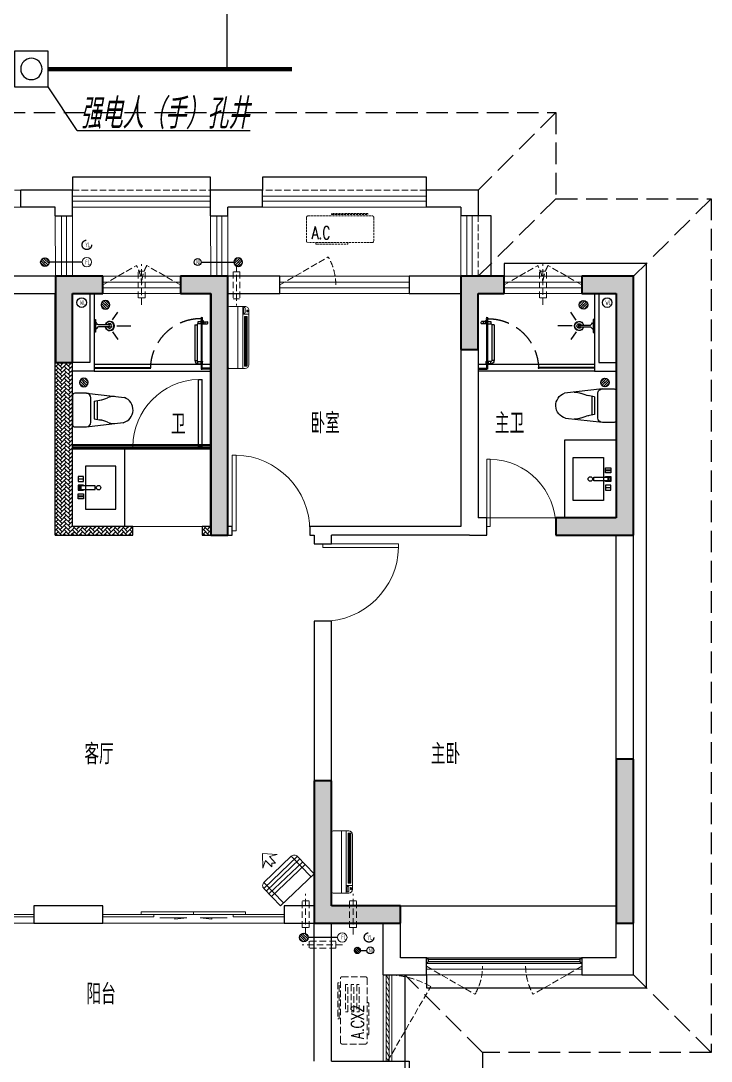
# Model space of a CAD drawing. Extents: x 3753737 to 4713801, y -857380 to 24339.
# Drawn here: x 4083913 to 4091913, y -741510 to -729448 of the extents above; entities that cross this region are included whole.
import ezdxf

# ---------------------------------------------------------------- set-up
doc = ezdxf.new("R2010")
doc.units = 0
doc.header["$LTSCALE"] = 1000
doc.header["$MEASUREMENT"] = 0
doc.linetypes.add('DASH', pattern=[0.35, 0.25, -0.1])
doc.linetypes.add('HIDDEN', pattern=[0.375, 0.25, -0.125])
doc.layers.get('0').update_dxf_attribs({"linetype": 'CONTINUOUS'})
for name, color, linetype in [('!!DIM-动力', 7, 'CONTINUOUS'), ('!!电气', 1, 'CONTINUOUS'), ('3-栏杆1', 252, 'CONTINUOUS'), ('3.5方案汇报，与郭总、侯月琴确定户型_t8$0$2020.03.04 -1安徽标准化洋房户型(UA）_t8_t8$0$看线', 154, 'CONTINUOUS'), ('CURTWALL', 4, 'CONTINUOUS'), ('DIM-照明', 7, 'CONTINUOUS'), ('IP-bath&kitchen-JOHNSON', 4, 'CONTINUOUS'), ('LVTRY', 252, 'CONTINUOUS'), ('P-bath&kitchen-JOHNSON', 4, 'CONTINUOUS'), ('VPIPE-中水', 122, 'CONTINUOUS'), ('VPIPE-凝结', 150, 'CONTINUOUS'), ('VPIPE-雨水', 4, 'DASH'), ('WALL', 252, 'CONTINUOUS'), ('WIRE-综合布线', 5, 'DASH'), ('保温', 6, 'CONTINUOUS'), ('卫生间', 6, 'CONTINUOUS'), ('看线', 185, 'CONTINUOUS')]:
    doc.layers.add(name, color=color, linetype=linetype)
for name, color, linetype, lineweight in [('COLUMN', 252, 'CONTINUOUS', 40), ('EQUIP_地漏', 7, 'CONTINUOUS', 18), ('PUB_HATCH', 8, 'CONTINUOUS', 9), ('PUB_TEXT', 7, 'CONTINUOUS', 20), ('VPIPE-废水', 31, 'TG_F', 18), ('WINDOW', 146, 'CONTINUOUS', 20), ('平面-栏杆', 56, 'CONTINUOUS', 15), ('平面-看线', 252, 'CONTINUOUS', 15), ('平面-空调室内机', 176, 'CONTINUOUS', 9), ('平面-空调预留孔', 252, 'CONTINUOUS', 15)]:
    doc.layers.add(name, color=color, linetype=linetype, lineweight=lineweight)
doc.styles.add('_TCH_DIM', font='SIMPLEX', dxfattribs={"bigfont": 'GBCBIG'})
doc.styles.add('HZTXT', font='gbeitc.shx', dxfattribs={"width": 0.8, "height": 400, "bigfont": 'hztxt.shx'})
doc.styles.get("Standard").update_dxf_attribs({"font": 'gbenor.shx', "bigfont": 'gbcbig.shx'})
doc.styles.add('TG_LINETYPE', font='SIMPLEX', dxfattribs={"width": 0.8, "height": 3, "bigfont": 'HZTXT'})
doc.linetypes.add('TG_F', pattern='A,2,-0.3,["F",TG_LINETYPE,S=0.1,R=0,X=-0.23,Y=-0.15],0', length=2.3)
pattern_1 = [(45, (0, 0), (0, 47.4157523), [100.584, -33.528]), (135, (23.708, 23.708), (3e-15, 47.4157523), [100.584, -33.528])]

# ---------------------------------------------------------------- blocks, each defined once
blk = doc.blocks.new('A$C148B7D8E')
at = {"layer": '卫生间', "color": 252, "linetype": 'DASH'}
for p, q in [((900, 10000), (1800, 9100)), ((-900, 9000), (0, 8100)), ((900, 9000), (1800, 8100)), ((-900, -900), (0, 0)), ((1750, -900), (2650, 0))]:
    blk.add_line(p, q, dxfattribs=at)
blk.add_lwpolyline([(16100, 14000), (16100, 15400), (7700, 15400), (7700, 10800), (7300, 10800), (7300, 10000), (900, 10000), (900, 9000), (-900, 9000), (-900, -900), (1750, -900), (1750, -2100), (23450, -2100), (23450, -900), (25100, -900)], dxfattribs=at)
blk = doc.blocks.new('rrrrrrrrrrrra')
at = {"color": 8}
for p, q in [((253, 484), (-87, 484)), ((-112, 459), (-112, 324)), ((278, 324), (278, 459)), ((-112, 324), (-64, -103)), ((-59, 271), (224, 271)), ((278, 324), (228, -116)), ((-21, 232), (-34, 154)), ((191, 200), (-26, 200)), ((186, 232), (-21, 232)), ((186, 232), (199, 154))]:
    blk.add_line(p, q, dxfattribs=at)
for centre, radius, start, end in [((-87, 459), 25, 90, 180), ((253, 459), 25, 0, 90), ((-59, 324), 53.3, 180, 270), ((224, 324), 53.3, 270, 0), ((-323, 210), 294, 333.5369, 351.4828), ((488, 210), 294, 188.5172, 206.4631), ((149, -3), 224, 158.5202, 180), ((16, -3), 224, 0, 21.4798), ((84, -64), 153, 195.0773, 340.1181)]:
    blk.add_arc(centre, radius, start, end, dxfattribs=at)
blk = doc.blocks.new('A$C1E0F638F')
for points in [[(500, 435), (500, 85), (0, 85), (0, 435)], [(270, 30), (230, 30), (230, 195), (270, 195)], [(120, 0), (180, 0), (180, 60), (120, 60)], [(147, 55), (153, 55), (153, 5), (147, 5)], [(230, 30), (270, 30), (270, 10), (230, 10)], [(380, 0), (320, 0), (320, 60), (380, 60)], [(353, 55), (347, 55), (347, 5), (353, 5)]]:
    blk.add_lwpolyline(points, close=True)
blk.add_lwpolyline([(270, 60), (280, 60), (280, 0), (220, 0), (220, 60), (230, 60)])
blk.add_circle((250, 236), 26)
blk = doc.blocks.new('$lvtry$00000171')
for p, q in [((-74, 11), (-11, 74)), ((-70, -27), (27, 70)), ((-53, -53), (53, 53)), ((-27, -70), (70, 27)), ((11, -74), (74, -11))]:
    blk.add_line(p, q)
blk.add_circle((0, 0), 75)
blk.add_point((0, 0))
blk = doc.blocks.new('A$C5DCB2F21')
at = {"layer": 'IP-bath&kitchen-JOHNSON', "color": 8}
for p, q in [((74, 0), (-74, 0)), ((-10, -174), (-10, -49)), ((11, -174), (11, -49)), ((-68, -213), (-158, -275)), ((68, -213), (158, -275)), ((0, -261), (0, -425))]:
    blk.add_line(p, q, dxfattribs=at)
blk.add_lwpolyline([(74, 0), (74, -16), (-74, -16), (-74, 0)], dxfattribs=at)
for points in [[(-26, -31, -0.364142), (-38, -16, -0.020495)], [(-10, -49, 0.214893), (-26, -31, 7.649644)], [(11, -49, -0.21439), (26, -31, -7.649644)], [(26, -31, 0.364142), (38, -16, 0.020495)]]:
    blk.add_lwpolyline(points, format="xyb", dxfattribs=at)
blk.add_arc((0, -174), 10.5, 180, 0, dxfattribs=at)
for centre, major_axis, ratio, start_param, end_param in [((0, -181), (53.6, 0), 0.987577, 1.76809, 7.656688), ((0, -179), (-51, 0), 0.990052, -1.36297, 4.504563), ((0, -178), (-26.8, 0), 0.994812, -1.167677, 4.309269), ((-12, -165), (0, 1.43), 0.85, -1.570796, 4.712389), ((-12, -189), (0, 1.43), 0.85, 4.712389, 10.995574), ((12, -165), (0, 1.43), 0.85, 4.712389, 10.995574), ((12, -189), (0, 1.43), 0.85, 4.712389, 10.995574)]:
    blk.add_ellipse(centre, major_axis=major_axis, ratio=ratio, start_param=start_param, end_param=end_param, dxfattribs=at)
blk = doc.blocks.new('GDGDRGDGRD')
blk.add_hatch(color=252).paths.add_polyline_path([(491782, 524769), (491781, 524772), (491773, 524768), (491774, 524766)])
at = {"color": 252}
for p, q in [((491771, 524768), (491783, 524773)), ((491772, 524768), (491772, 524768)), ((491772, 524768), (491774, 524765)), ((491783, 524761), (491772, 524761)), ((491783, 524760), (491772, 524760)), ((491772, 524752), (491774, 524751)), ((491774, 524751), (491772, 524751)), ((491773, 524760), (491773, 524740)), ((491774, 524765), (491783, 524769)), ((491778, 524771), (491778, 524732)), ((491783, 524752), (491781, 524752)), ((491781, 524752), (491783, 524752)), ((491782, 524772), (491783, 524773)), ((491782, 524772), (491783, 524769)), ((491783, 524760), (491783, 524739))]:
    blk.add_line(p, q, dxfattribs=at)
for centre, radius, start, end in [((491784, 524755), 13.5, 155.1524, 208.9779), ((491772, 524767), 1, 111.5266, 175.7652), ((491791, 524767), 20.5, 177.9915, 196.9003), ((491772, 524767), 0.5, 112.733, 178.0542), ((491791, 524767), 19.5, 177.4658, 196.2484), ((491786, 524755), 14.6, 161.8973, 193.7147), ((491781, 524753), 9.42, 188.0154, 204.2283), ((491772, 524749), 0.5, 208.9779, 24.2283), ((491772, 524754), 11.7, 335.4186, 349.5177), ((491783, 524749), 0.5, 155.4186, 330.1502), ((491783, 524772), 0.5, 340.7609, 112.533), ((491783, 524772), 1.17, 340.0401, 112.533), ((491804, 524765), 20.6, 160.0401, 190.8473), ((491807, 524764), 24, 160.7609, 187.0487), ((491772, 524755), 13.4, 330.1502, 25.0815), ((491771, 524755), 12.4, 343.9451, 21.3478)]:
    blk.add_arc(centre, radius, start, end, dxfattribs=at)
blk.add_open_spline([(491773, 524740), (491773, 524740), (491775, 524738), (491778, 524742), (491781, 524740), (491783, 524739)], degree=3, knots=[0, 0, 0, 0, 3.066329, 6.218313, 11.124135, 11.124135, 11.124135, 11.124135])
at = {"layer": 'IP-bath&kitchen-JOHNSON', "color": 252}
for p, q in [((490533, 524228), (491883, 524228)), ((490533, 524193), (491183, 524193)), ((490533, 524183), (491183, 524183)), ((490533, 524148), (491883, 524148)), ((491183, 524183), (491183, 524193)), ((491883, 524183), (491783, 524183)), ((491783, 524173), (491783, 524183)), ((491883, 524173), (491783, 524173))]:
    blk.add_line(p, q, dxfattribs=at)
for points in [[(490533, 525048), (490533, 524148), (490283, 524148)], [(490483, 525048), (490483, 524248), (490283, 524248)]]:
    blk.add_lwpolyline(points, dxfattribs=at)
at = {"layer": 'LVTRY', "color": 252}
blk.add_lwpolyline([(490883, 522448), (490283, 522448), (490283, 523348), (490883, 523348)], close=True, dxfattribs=at)
at = {"layer": 'P-bath&kitchen-JOHNSON', "color": 252}
for p, q in [((491735, 524723), (491735, 524697)), ((491767, 524723), (491735, 524723)), ((491772, 524735), (491779, 524735)), ((491772, 524706), (491772, 524735)), ((491775, 524735), (491778, 524733)), ((491775, 524716), (491775, 524735)), ((491775, 524725), (491775, 524706)), ((491778, 524718), (491778, 524733)), ((491779, 524735), (491781, 524734)), ((491779, 524733), (491779, 524735)), ((491781, 524733), (491781, 524734)), ((491789, 524723), (491843, 524723)), ((491794, 524735), (491797, 524735)), ((491794, 524735), (491794, 524706)), ((491797, 524735), (491799, 524733)), ((491797, 524735), (491797, 524718)), ((491797, 524706), (491797, 524723)), ((491799, 524708), (491799, 524733)), ((491820, 524697), (491820, 524723)), ((491699, 524687), (491699, 524271)), ((491699, 524687), (491725, 524687)), ((491725, 524687), (491725, 524271)), ((491767, 524697), (491735, 524697)), ((491772, 524706), (491779, 524706)), ((491775, 524706), (491778, 524708)), ((491778, 524718), (491778, 524708)), ((491779, 524708), (491779, 524706)), ((491779, 524706), (491781, 524707)), ((491781, 524708), (491781, 524707)), ((491789, 524697), (491843, 524697)), ((491794, 524706), (491797, 524706)), ((491797, 524706), (491799, 524708)), ((491699, 524271), (491725, 524271)), ((491735, 524235), (491735, 524261)), ((491735, 524261), (491767, 524261)), ((491769, 524263), (491767, 524261)), ((491767, 524261), (491767, 524235)), ((491769, 524263), (491769, 524233)), ((491772, 524263), (491769, 524263)), ((491772, 524263), (491772, 524233)), ((491784, 524263), (491786, 524263)), ((491784, 524233), (491784, 524263)), ((491786, 524233), (491786, 524263)), ((491786, 524263), (491788, 524261)), ((491788, 524235), (491788, 524261)), ((491735, 524235), (491767, 524235)), ((491769, 524233), (491767, 524235)), ((491772, 524233), (491769, 524233)), ((491784, 524233), (491786, 524233))]:
    blk.add_line(p, q, dxfattribs=at)
blk.add_lwpolyline([(491783, 524173), (491783, 524760), (491773, 524760), (491773, 524173)], close=True, dxfattribs=at)
at = {"layer": 'P-bath&kitchen-JOHNSON', "color": 252, "linetype": 'DASH'}
blk.add_arc((491769, 524171), 586, 89.7967, 179.3922, dxfattribs=at)
at = {"layer": 'P-bath&kitchen-JOHNSON', "color": 252}
blk.add_arc((491835, 524710), 15.3, 304.053, 55.9616, dxfattribs=at)
for centre, major_axis, start_param, end_param in [((491735, 524687), (0, 10.4), 0, 1.570796), ((491735, 524271), (0, 35.7), 1.570796, 3.141593), ((491735, 524271), (0, 10.4), 1.570796, 3.141593)]:
    blk.add_ellipse(centre, major_axis=major_axis, ratio=1, start_param=start_param, end_param=end_param, dxfattribs=at)
at = {"layer": 'IP-bath&kitchen-JOHNSON', "color": 252, "rotation": 90.008488524447}
blk.add_blockref('A$C5DCB2F21', (490533, 524673), dxfattribs=at)
at = {"layer": 'LVTRY', "color": 252, "xscale": -0.6666666667107826, "yscale": 0.6666666667107826}
for p in [(490663, 524918), (490413, 524018)]:
    blk.add_blockref('$lvtry$00000171', p, dxfattribs=at)
at = {"layer": 'LVTRY', "color": 252, "extrusion": (0, 0, -1), "xscale": -1, "zscale": -1, "rotation": 270}
blk.add_blockref('rrrrrrrrrrrra', (-490766, 523666), dxfattribs=at)
at = {"layer": 'LVTRY', "color": 252, "xscale": -1, "rotation": 270}
blk.add_blockref('A$C1E0F638F', (490347, 522649), dxfattribs=at)
blk = doc.blocks.new('GFDGFSDFGD')
at = {"layer": 'PUB_HATCH'}
for points in [[(464567, 373024), (464017, 373024), (464017, 372024), (464217, 372024), (464217, 372824), (464567, 372824)], [(465467, 373024), (465467, 372824), (465817, 372824), (465817, 370024), (466017, 370024), (466017, 373024)], [(469217, 373024), (468717, 373024), (468717, 372174), (468917, 372174), (468917, 372824), (469217, 372824)], [(470117, 373024), (470117, 372824), (470517, 372824), (470517, 370224), (469817, 370224), (469817, 370024), (470717, 370024), (470717, 373024)], [(470717, 367424), (470517, 367424), (470517, 365524), (470717, 365524)], [(468017, 365524), (468017, 365724), (467217, 365724), (467217, 367174), (467017, 367174), (467017, 365524)]]:
    blk.add_hatch(color=256, dxfattribs=at).paths.add_polyline_path(points)
at = {"layer": 'COLUMN', "color": 252}
for p, q in [((464567, 373024), (464017, 373024)), ((464017, 373024), (464017, 372024)), ((464567, 372824), (464567, 373024)), ((465467, 373024), (465467, 372824)), ((466017, 373024), (465467, 373024)), ((466017, 370024), (466017, 373024)), ((469217, 373024), (468717, 373024)), ((468717, 373024), (468717, 372174)), ((469217, 372824), (469217, 373024)), ((470117, 373024), (470117, 372824)), ((470717, 373024), (470117, 373024)), ((470717, 370024), (470717, 373024)), ((464217, 372024), (464217, 372824)), ((464217, 372824), (464567, 372824)), ((465467, 372824), (465817, 372824)), ((465817, 372824), (465817, 370024)), ((468917, 372174), (468917, 372824)), ((468917, 372824), (469217, 372824)), ((470117, 372824), (470517, 372824)), ((470517, 372824), (470517, 370224)), ((468717, 372174), (468917, 372174)), ((464017, 372024), (464217, 372024)), ((470517, 370224), (469817, 370224)), ((469817, 370224), (469817, 370024)), ((465817, 370024), (466017, 370024)), ((469817, 370024), (470717, 370024)), ((470717, 367424), (470517, 367424)), ((470517, 367424), (470517, 365524)), ((470717, 365524), (470717, 367424)), ((467217, 367174), (467017, 367174)), ((467017, 367174), (467017, 365524)), ((467217, 365724), (467217, 367174)), ((468017, 365724), (467217, 365724)), ((468017, 365524), (468017, 365724)), ((467017, 365524), (468017, 365524)), ((470517, 365524), (470717, 365524))]:
    blk.add_line(p, q, dxfattribs=at)
blk = doc.blocks.new('GDFGDGRD')
at = {"layer": '保温', "linetype": 'ByBlock', "ltscale": 10}
h = blk.add_hatch(dxfattribs=at)
h.set_pattern_fill('AR-HBONE', color=251, scale=55)
h.set_pattern_definition(pattern_1)
h.paths.add_polyline_path([(427217, 370024), (427217, 372024), (427017, 372024), (427017, 370024)])
h = blk.add_hatch(dxfattribs=at)
h.set_pattern_fill('AR-HBONE', color=251, scale=55)
h.set_pattern_definition(pattern_1)
h.paths.add_polyline_path([(425517, 370024), (425517, 370124), (425417, 370124), (425417, 370024)])
h = blk.add_hatch(dxfattribs=at)
h.set_pattern_fill('AR-HBONE', color=251, scale=55)
h.set_pattern_definition(pattern_1)
h.paths.add_polyline_path([(427017, 370024), (427017, 370124), (426317, 370124), (426317, 370024)])
blk = doc.blocks.new('A$C001338C2')
at = {"color": 8}
for p, q in [((845, 304), (55, 304)), ((109, 215), (109, 304)), ((0, 249), (0, 22)), ((900, 22), (900, 249)), ((22, 0), (878, 0))]:
    blk.add_line(p, q, dxfattribs=at)
at = {"color": 8, "lineweight": 5}
for p, q in [((900, 215), (0, 215)), ((865, 279), (144, 279)), ((144, 279), (144, 266)), ((387, 279), (144, 279)), ((144, 279), (144, 253)), ((144, 266), (865, 266)), ((144, 240), (144, 253)), ((144, 253), (865, 253)), ((865, 240), (144, 240)), ((387, 240), (387, 279)), ((622, 240), (387, 240)), ((865, 279), (622, 279)), ((622, 279), (622, 240)), ((865, 253), (865, 279)), ((865, 266), (865, 240)), ((900, 143), (0, 143))]:
    blk.add_line(p, q, dxfattribs=at)
at = {"color": 8}
for points in [[(89, 226), (22, 226, -0.414214), (17, 232), (17, 243, -0.414214), (22, 249), (89, 249, -0.414214), (95, 243), (95, 232, -0.414214)], [(73, 275), (57, 275, -0.414214), (51, 281), (51, 283, -0.414214), (57, 289), (73, 289, -0.414214), (79, 283), (79, 281, -0.414214)]]:
    blk.add_lwpolyline(points, format="xyb", close=True, dxfattribs=at)
for centre, radius, start, end in [((55, 249), 55, 90, 180), ((845, 249), 55, 360, 90), ((22, 22), 22, 180, 270), ((878, 22), 22, 270, 360)]:
    blk.add_arc(centre, radius, start, end, dxfattribs=at)
blk = doc.blocks.new('dongkong')
at = {"layer": '平面-空调预留孔', "color": 8, "linetype": 'HIDDEN', "ltscale": 0.3}
for p, q in [((-603796, 210900), (-603796, 210431)), ((-603836, 210821), (-603836, 210511)), ((-603836, 210821), (-603756, 210821)), ((-603756, 210821), (-603756, 210511))]:
    blk.add_line(p, q, dxfattribs=at)
blk.add_lwpolyline([(-603756, 210511), (-603836, 210511)], dxfattribs=at)
blk = doc.blocks.new('$TwtSys$00000141')
at = {"color": 252}
for p, q in [((-47, 4), (-5, 46)), ((-47, 4), (-5, 46)), ((-44, -18), (18, 44)), ((-44, -18), (18, 44)), ((-33, -33), (33, 33)), ((-33, -33), (33, 33)), ((-16, -44), (44, 16)), ((-16, -44), (44, 16)), ((6, -46), (46, -6)), ((6, -46), (46, -6))]:
    blk.add_line(p, q, dxfattribs=at)
blk.add_circle((0, 0), 47, dxfattribs=at)
blk.add_circle((0, 0), 47, dxfattribs=at)
blk = doc.blocks.new('DSGDFGF')
blk.add_hatch(color=252).paths.add_polyline_path([(677792, 343576), (677791, 343579), (677783, 343575), (677784, 343572)])
at = {"color": 252}
for p, q in [((677781, 343575), (677793, 343580)), ((677782, 343575), (677782, 343575)), ((677782, 343575), (677784, 343572)), ((677793, 343568), (677782, 343568)), ((677793, 343567), (677782, 343567)), ((677782, 343567), (677782, 343547)), ((677782, 343559), (677784, 343558)), ((677784, 343558), (677782, 343558)), ((677784, 343572), (677793, 343576)), ((677787, 343578), (677787, 343539)), ((677791, 343579), (677793, 343580)), ((677791, 343579), (677793, 343576)), ((677793, 343559), (677791, 343558)), ((677791, 343558), (677793, 343558)), ((677792, 343567), (677792, 343545)), ((676415, 342776), (676373, 342818)), ((676441, 342779), (676376, 342844)), ((676458, 342790), (676387, 342861)), ((676469, 342807), (676404, 342872)), ((676472, 342832), (676429, 342875)), ((677752, 342860), (677792, 342860)), ((677752, 342080), (677752, 342860)), ((677792, 342080), (677792, 342860)), ((676452, 342700), (676317, 342700)), ((676452, 342700), (676892, 342650)), ((676292, 342675), (676292, 342335)), ((676505, 342363), (676505, 342647)), ((676544, 342608), (676622, 342622)), ((676544, 342608), (676544, 342402)), ((676576, 342614), (676576, 342396)), ((676452, 342310), (676879, 342359)), ((676544, 342402), (676622, 342388)), ((676317, 342310), (676452, 342310)), ((677792, 342080), (677752, 342080))]:
    blk.add_line(p, q, dxfattribs=at)
for points in [[(676792, 341855), (676442, 341855), (676442, 341356), (676792, 341356)], [(676357, 341735), (676357, 341675), (676417, 341675), (676417, 341735)], [(676412, 341708), (676412, 341702), (676362, 341702), (676362, 341708)], [(676387, 341585), (676387, 341625), (676367, 341625), (676367, 341585)], [(676387, 341625), (676387, 341585), (676552, 341585), (676552, 341625)], [(676357, 341475), (676357, 341535), (676417, 341535), (676417, 341475)], [(676412, 341502), (676412, 341508), (676362, 341508), (676362, 341502)]]:
    blk.add_lwpolyline(points, close=True, dxfattribs=at)
blk.add_lwpolyline([(676417, 341625), (676417, 341635), (676357, 341635), (676357, 341575), (676417, 341575), (676417, 341585)], dxfattribs=at)
blk.add_circle((676593, 341605), 26, dxfattribs=at)
for centre, radius, start, end in [((677781, 343574), 1, 111.5266, 175.7652), ((677801, 343574), 20.5, 177.9915, 196.9003), ((677793, 343562), 13.5, 155.1524, 208.9779), ((677782, 343574), 0.5, 112.733, 178.0542), ((677801, 343574), 19.5, 177.4658, 196.2484), ((677796, 343562), 14.6, 161.8973, 193.7147), ((677791, 343560), 9.42, 188.0154, 204.2283), ((677782, 343556), 0.5, 208.9779, 24.2283), ((677816, 343571), 24, 160.7609, 187.0487), ((677781, 343561), 11.7, 335.4186, 349.5177), ((677792, 343555), 0.5, 155.4186, 330.1502), ((677793, 343579), 0.5, 340.7609, 112.533), ((677793, 343579), 1.17, 340.0401, 112.533), ((677814, 343571), 20.6, 160.0401, 190.8473), ((677781, 343562), 13.4, 330.1502, 25.0815), ((677781, 343562), 12.4, 343.9451, 21.3478), ((676317, 342675), 25, 90, 180), ((676452, 342647), 53.3, 0, 90), ((676566, 342910), 294, 278.5172, 296.4631), ((676779, 342439), 224, 90, 111.4798), ((676840, 342506), 153, 285.0773, 70.1181), ((676317, 342335), 25, 180, 270), ((676452, 342363), 53.3, 270, 0), ((676566, 342100), 294, 63.5369, 81.4828), ((676779, 342572), 224, 248.5202, 270)]:
    blk.add_arc(centre, radius, start, end, dxfattribs=at)
at = {"color": 252, "lineweight": 13}
blk.add_arc((677772, 342080), 780, 91.4693, 180, dxfattribs=at)
at = {"color": 252, "extrusion": (0, 0, -1)}
blk.add_ellipse((676422, 342825), major_axis=(-35.4, 35.4), ratio=1, start_param=5.497787, end_param=11.780972, dxfattribs=at)
at = {"color": 252}
blk.add_open_spline([(677782, 343547), (677783, 343546), (677785, 343545), (677788, 343549), (677791, 343547), (677792, 343545)], degree=3, knots=[0, 0, 0, 0, 3.066329, 6.218313, 11.124135, 11.124135, 11.124135, 11.124135], dxfattribs=at)
blk.add_point((676422, 342825), dxfattribs=at)
at = {"layer": 'CURTWALL', "color": 252}
for p, q in [((676292, 342105), (677892, 342105)), ((676292, 342105), (676292, 342055)), ((677892, 342105), (677892, 342055)), ((676292, 342089), (677892, 342089)), ((676292, 342072), (677892, 342072)), ((676292, 342055), (677892, 342055))]:
    blk.add_line(p, q, dxfattribs=at)
at = {"layer": 'IP-bath&kitchen-JOHNSON', "color": 252}
for p, q in [((676492, 343855), (676492, 343055)), ((676542, 343855), (676542, 342955)), ((676542, 343554), (676542, 343407)), ((676755, 343549), (676817, 343638)), ((676716, 343491), (676592, 343491)), ((676716, 343470), (676592, 343470)), ((676804, 343480), (676967, 343480)), ((676756, 343412), (676817, 343323)), ((676492, 343055), (676292, 343055)), ((676542, 342955), (676292, 342955)), ((676542, 343035), (677892, 343035)), ((676542, 343000), (677192, 343000)), ((676542, 342990), (677192, 342990)), ((676542, 342955), (677892, 342955)), ((677192, 342990), (677192, 343000)), ((677892, 342990), (677792, 342990)), ((677792, 342980), (677792, 342990)), ((677892, 342980), (677792, 342980))]:
    blk.add_line(p, q, dxfattribs=at)
blk.add_lwpolyline([(676542, 343554), (676558, 343554), (676558, 343407), (676542, 343407)], dxfattribs=at)
for points in [[(676573, 343507, 0.364142), (676558, 343518, 0.020495)], [(676573, 343454, -0.364142), (676558, 343443, -0.020495)], [(676592, 343491, -0.21439), (676573, 343507, -7.649644)], [(676592, 343470, 0.214893), (676573, 343454, 7.649644)]]:
    blk.add_lwpolyline(points, format="xyb", dxfattribs=at)
blk.add_arc((676716, 343480), 10.5, 270.0085, 90.0085, dxfattribs=at)
for centre, major_axis, ratio, start_param, end_param in [((676724, 343480), (0, 53.6), 0.987577, 1.76809, 7.656688), ((676721, 343480), (0, -51), 0.990052, -1.36297, 4.504563), ((676720, 343480), (0, -26.8), 0.994812, -1.167677, 4.309269), ((676707, 343493), (-1.43, 0), 0.85, 4.712389, 10.995574), ((676707, 343468), (-1.43, 0), 0.85, -1.570796, 4.712389), ((676732, 343493), (-1.43, 0), 0.85, 4.712389, 10.995574), ((676732, 343468), (-1.43, 0), 0.85, 4.712389, 10.995574)]:
    blk.add_ellipse(centre, major_axis=major_axis, ratio=ratio, start_param=start_param, end_param=end_param, dxfattribs=at)
at = {"layer": 'LVTRY', "color": 252}
for p, q in [((676292, 341155), (676292, 342055)), ((676292, 342055), (676892, 342055)), ((676892, 342055), (676892, 341155)), ((676892, 341155), (676292, 341155))]:
    blk.add_line(p, q, dxfattribs=at)
at = {"layer": 'P-bath&kitchen-JOHNSON', "color": 252}
for p, q in [((677792, 343567), (677782, 343567)), ((677782, 343567), (677782, 342980)), ((677782, 343542), (677789, 343542)), ((677782, 343512), (677782, 343542)), ((677785, 343542), (677787, 343540)), ((677785, 343523), (677785, 343542)), ((677787, 343525), (677787, 343540)), ((677789, 343542), (677790, 343541)), ((677789, 343540), (677789, 343542)), ((677790, 343540), (677790, 343541)), ((677792, 342980), (677792, 343567)), ((677804, 343542), (677807, 343542)), ((677804, 343542), (677804, 343512)), ((677807, 343542), (677809, 343540)), ((677807, 343542), (677807, 343525)), ((677809, 343515), (677809, 343540)), ((677709, 343494), (677709, 343078)), ((677709, 343494), (677735, 343494)), ((677735, 343494), (677735, 343078)), ((677745, 343529), (677745, 343504)), ((677777, 343529), (677745, 343529)), ((677777, 343504), (677745, 343504)), ((677782, 343512), (677789, 343512)), ((677785, 343531), (677785, 343512)), ((677785, 343512), (677787, 343515)), ((677787, 343525), (677787, 343515)), ((677789, 343515), (677789, 343512)), ((677789, 343512), (677790, 343514)), ((677790, 343515), (677790, 343514)), ((677799, 343529), (677853, 343529)), ((677799, 343504), (677853, 343504)), ((677804, 343512), (677807, 343512)), ((677807, 343512), (677807, 343530)), ((677807, 343512), (677809, 343515)), ((677830, 343504), (677830, 343529)), ((677709, 343078), (677735, 343078)), ((677745, 343042), (677745, 343068)), ((677745, 343068), (677777, 343068)), ((677779, 343070), (677777, 343068)), ((677777, 343068), (677777, 343042)), ((677779, 343070), (677779, 343040)), ((677782, 343070), (677779, 343070)), ((677782, 343070), (677782, 343040)), ((677793, 343070), (677796, 343070)), ((677793, 343040), (677793, 343070)), ((677796, 343040), (677796, 343070)), ((677796, 343070), (677798, 343068)), ((677798, 343042), (677798, 343068)), ((677745, 343042), (677777, 343042)), ((677779, 343040), (677777, 343042)), ((677782, 343040), (677779, 343040)), ((677782, 342980), (677792, 342980)), ((677793, 343040), (677796, 343040))]:
    blk.add_line(p, q, dxfattribs=at)
at = {"layer": 'P-bath&kitchen-JOHNSON', "color": 252, "linetype": 'DASH'}
blk.add_arc((677779, 342978), 586, 89.7967, 179.3922, dxfattribs=at)
at = {"layer": 'P-bath&kitchen-JOHNSON', "color": 252}
blk.add_arc((677845, 343517), 15.3, 304.053, 55.9616, dxfattribs=at)
for centre, major_axis, start_param, end_param in [((677745, 343494), (0, 10.4), 0, 1.570796), ((677745, 343078), (0, 35.7), 1.570796, 3.141593), ((677745, 343078), (0, 10.4), 1.570796, 3.141593)]:
    blk.add_ellipse(centre, major_axis=major_axis, ratio=1, start_param=start_param, end_param=end_param, dxfattribs=at)
at = {"layer": 'LVTRY', "color": 252, "xscale": -0.6666666667107826, "yscale": 0.6666666667107826}
blk.add_blockref('$lvtry$00000171', (676672, 343725), dxfattribs=at)
blk = doc.blocks.new('fergve')
at = {"layer": '平面-空调预留孔', "color": 8, "linetype": 'DASH', "ltscale": 0.3}
for p, q in [((119063, 54988), (119063, 54978)), ((119073, 54968), (119426, 54968)), ((119436, 54978), (119436, 54988))]:
    blk.add_line(p, q, dxfattribs=at)
blk.add_lwpolyline([(119716, 54988), (118976, 54988, -0.414214), (118956, 55008), (118956, 55278, -0.414214), (118976, 55298), (119716, 55298, -0.414214), (119736, 55278), (119736, 55008, -0.414214)], format="xyb", close=True, dxfattribs=at)
for points in [[(119667, 55327), (119247, 55327), (119247, 55312), (119667, 55312)], [(119645, 55239), (119330, 55239), (119330, 55210), (119645, 55210)], [(119645, 55173), (119330, 55173), (119330, 55144), (119645, 55144)], [(119645, 55108), (119330, 55108), (119330, 55079), (119645, 55079)]]:
    blk.add_lwpolyline(points, close=True, dxfattribs=at)
for centre, start, end in [((119073, 54978), 180, 270), ((119426, 54978), 270, 0)]:
    blk.add_arc(centre, 10, start, end, dxfattribs=at)
at = {"layer": '平面-空调预留孔', "color": 8, "linetype": 'DASH', "ltscale": 0.3, "style": '_TCH_DIM', "width": 0.705882}
blk.add_text('A.CX2', height=146.9, dxfattribs=at).set_placement((119015, 55027))
blk = doc.blocks.new('dasdasf1sa2f31as32f')
at = {"color": 8}
for p, q in [((-116, 586), (43, 640)), ((83, 477), (43, 640)), ((-473, 260), (-339, 504)), ((-270, 524), (-428, 237)), ((135, 245), (-339, 505)), ((-270, 524), (114, 314)), ((-23, 586), (-116, 586)), ((-23, 586), (-73, 493)), ((-31, 504), (-73, 493)), ((-18, 463), (-31, 504)), ((32, 555), (-18, 463)), ((83, 477), (32, 555)), ((72, 132), (-401, 392)), ((93, 169), (-381, 428)), ((115, 208), (-359, 468)), ((0, 0), (-473, 260)), ((114, 314), (-44, 26)), ((134, 244), (0, 0))]:
    blk.add_line(p, q, dxfattribs=at)
for centre, start, end in [((-294, 479), 61.2593, 151.2593), ((89, 269), 331.2593, 61.2593)]:
    blk.add_arc(centre, 51.3, start, end, dxfattribs=at)
blk = doc.blocks.new('GDGDRGDGDRGDR')
at = {"layer": '平面-空调室内机', "ltscale": 0.3, "xscale": -1}
for p, rotation in [((1070713, 653503), 180), ((256446, 1046278), 270)]:
    blk.add_blockref('dongkong', p, dxfattribs=dict(at, rotation=rotation))
at = {"layer": '平面-空调预留孔', "xscale": -1, "rotation": 15.00000000331026}
blk.add_blockref('dasdasf1sa2f31as32f', (466626, 442932), dxfattribs=at)
at = {"layer": '平面-空调预留孔', "rotation": 90}
blk.add_blockref('fergve', (522618, 322375), dxfattribs=at)
blk = doc.blocks.new('rtyryrtyeeretee')
at = {"layer": '平面-空调预留孔', "color": 252, "linetype": 'DASH', "ltscale": 0.1}
for p, q in [((669749, 343882), (669749, 343872)), ((669759, 343862), (670112, 343862)), ((670122, 343872), (670122, 343882))]:
    blk.add_line(p, q, dxfattribs=at)
blk.add_lwpolyline([(670402, 343882), (669662, 343882, -0.414214), (669642, 343902), (669642, 344172, -0.414214), (669662, 344192), (670402, 344192, -0.414214), (670422, 344172), (670422, 343902, -0.414214)], format="xyb", close=True, dxfattribs=at)
blk.add_lwpolyline([(670353, 344221), (669933, 344221), (669933, 344206), (670353, 344206)], close=True, dxfattribs=at)
for centre, start, end in [((669759, 343872), 180, 270), ((670112, 343872), 270, 0)]:
    blk.add_arc(centre, 10, start, end, dxfattribs=at)
at = {"layer": '平面-空调预留孔', "color": 252, "linetype": 'DASH', "ltscale": 0.1, "style": '_TCH_DIM', "width": 0.705882}
blk.add_text('A.C', height=146.9, dxfattribs=at).set_placement((669701, 343922))
blk = doc.blocks.new('$DorLib2D$00000001')
for p, q in [((0.45, 0.975), (0.5, 0.975)), ((0.45, 0), (0.45, 0.975)), ((0.5, 0), (0.5, 0.975)), ((0.5, 0), (0.45, 0))]:
    blk.add_line(p, q)
at = {"lineweight": 13}
blk.add_arc((0.475, 0), 0.975, 91.4693, 180, dxfattribs=at)
blk = doc.blocks.new('$WINLIB2D$00000001')
at = {"color": 0}
for points in [[(-0.5, 0.5), (-0.5, -0.5)], [(-0.5, 0.5), (0.5, 0.5)], [(0.5, -0.5), (0.5, 0.5)], [(0.5, 0.1667), (-0.5, 0.1667)], [(0.5, -0.1667), (-0.5, -0.1667)], [(-0.5, -0.5), (0.5, -0.5)]]:
    blk.add_lwpolyline(points, dxfattribs=at)
blk = doc.blocks.new('$DorLib2D$00000138')
at = {"color": 0, "linetype": 'Continuous'}
for p, q in [((-0.2875, 0), (-0.2875, 0.1538)), ((-0.2875, 0.1538), (0, 0.1538)), ((0, 0.1538), (0, 0)), ((0.2875, 0.1538), (0, 0.1538)), ((0.2875, 0), (0.2875, 0.1538)), ((-0.5, -0.1399), (-0.5, 0)), ((-0.5, 0), (-0.2188, 0)), ((0, 0), (-0.2875, 0)), ((-0.2188, 0), (-0.2188, -0.1399)), ((0, 0), (0.2875, 0)), ((0.2188, 0), (0.2188, -0.1399)), ((0.5, 0), (0.2188, 0)), ((0.5, 0), (0.5, -0.1946)), ((0.5, -0.1399), (0.5, 0)), ((-0.2188, -0.1399), (-0.5, -0.1399)), ((0.2188, -0.1399), (0.5, -0.1399)), ((-0.1857, -0.186), (-0.037, -0.186)), ((-0.037, -0.186), (-0.1019, -0.2583)), ((-0.1019, -0.2583), (-0.1019, -0.186)), ((0.1857, -0.186), (0.037, -0.186)), ((0.037, -0.186), (0.1019, -0.2583)), ((0.1019, -0.2583), (0.1019, -0.186))]:
    blk.add_line(p, q, dxfattribs=at)
blk = doc.blocks.new('$WINLIB2D$00000039')
at = {"color": 0}
for points in [[(-0.5, 0.5), (-0.5, -0.5)], [(0.5, 0.5), (-0.5, 0.5)], [(0.5, -0.5), (0.5, 0.5)], [(-0.5, 0.167), (0.5, 0.167)], [(-0.384, -0.167), (-0.448, 0.167)], [(-0.316, -0.167), (-0.38, 0.167)], [(-0.248, -0.167), (-0.312, 0.167)], [(-0.18, -0.167), (-0.244, 0.167)], [(-0.112, -0.167), (-0.176, 0.167)], [(-0.044, -0.167), (-0.108, 0.167)], [(0.024, -0.167), (-0.04, 0.167)], [(0.092, -0.167), (0.028, 0.167)], [(0.16, -0.167), (0.096, 0.167)], [(0.228, -0.167), (0.164, 0.167)], [(0.296, -0.167), (0.232, 0.167)], [(0.364, -0.167), (0.3, 0.167)], [(0.432, -0.167), (0.368, 0.167)], [(0.5, -0.167), (0.436, 0.167)], [(-0.452, -0.167), (-0.5, 0.084)], [(-0.5, -0.167), (0.5, -0.167)], [(0.5, -0.5), (-0.5, -0.5)]]:
    blk.add_lwpolyline(points, dxfattribs=at)
blk = doc.blocks.new('A$C5F341E43')
at = {"layer": '3-栏杆1', "color": 252}
for p, q in [((47720.3, 1282.2), (47700, 1300)), ((47700, 1300), (47720.3, 1282.2)), ((47720.3, 1252.9), (47700, 1233.1)), ((47700, 1233.1), (47720.3, 1252.9)), ((47720.3, 1282.1), (49479.7, 1282.2)), ((47720.3, 1282.2), (47720.3, 1252.9)), ((49479.7, 1252.9), (47720.3, 1252.9)), ((49479.7, 1282.2), (49500, 1300)), ((49500, 1300), (49479.7, 1282.2)), ((49479.7, 1282.2), (49479.7, 1252.9)), ((49500, 1233.1), (49479.7, 1252.9))]:
    blk.add_line(p, q, dxfattribs=at)
at = {"layer": '3.5方案汇报，与郭总、侯月琴确定户型_t8$0$2020.03.04 -1安徽标准化洋房户型(UA）_t8_t8$0$看线', "color": 252, "ltscale": 10}
blk.add_line((47400, 1900), (49900, 1900), dxfattribs=at)
at = {"layer": 'VPIPE-中水', "color": 252, "linetype": 'Continuous'}
for centre in [(43705.2, 8895), (49794.8, 8895)]:
    blk.add_circle(centre, 55, dxfattribs=at)
at = {"layer": 'VPIPE-凝结', "color": 252, "ltscale": 0.1}
for p, q in [((43710, 9365.5), (43330, 9365.5)), ((45090, 9365.5), (45470, 9365.5)), ((46670, 1535), (46330, 1535))]:
    blk.add_line(p, q, dxfattribs=at)
blk.add_lwpolyline([(46937.6, 1385), (47010, 1385)], dxfattribs=at)
at = {"layer": 'VPIPE-凝结', "color": 252}
for centre in [(45050, 9365.5), (47050, 1385)]:
    blk.add_circle(centre, 40, dxfattribs=at)
at = {"layer": 'VPIPE-废水', "color": 252}
for centre in [(43765, 9365), (46725, 1535)]:
    blk.add_circle(centre, 55, dxfattribs=at)
at = {"layer": 'VPIPE-雨水', "color": 252}
for centre in [(43765, 9565), (47035, 1535)]:
    blk.add_circle(centre, 55, dxfattribs=at)
at = {"layer": 'WALL', "color": 252}
for p, q in [((43600, 10200), (43000, 10200)), ((43000, 10000), (43000, 10200)), ((43600, 9900), (43600, 10200)), ((45200, 9900), (45200, 10200)), ((45800, 10200), (45200, 10200)), ((45800, 10000), (45800, 10200)), ((48300, 10200), (47700, 10200)), ((47700, 10000), (47700, 10200)), ((48300, 10200), (48300, 9900)), ((43400, 10000), (43000, 10000)), ((43400, 9900), (43400, 10000)), ((43400, 9900), (43600, 9900)), ((45200, 9900), (45400, 9900)), ((45400, 9900), (45400, 10000)), ((45800, 10000), (45400, 10000)), ((48100, 10000), (47700, 10000)), ((48100, 10000), (48100, 9900)), ((48300, 9900), (48100, 9900)), ((43500, 9200), (42900, 9200)), ((43950, 9200), (43500, 9200)), ((43950, 9000), (43950, 9200)), ((45300, 9200), (44850, 9200)), ((44850, 9200), (44850, 9000)), ((46000, 9200), (45300, 9200)), ((46000, 9000), (46000, 9200)), ((48200, 9200), (47500, 9200)), ((47500, 9200), (47500, 9000)), ((48599.9, 9200), (48200, 9200)), ((48599.9, 9000), (48599.9, 9200)), ((50100, 9200), (49499.9, 9200)), ((49499.9, 9200), (49499.9, 9000)), ((50100, 6300), (50100, 9200)), ((42900, 9000), (43400, 9000)), ((43400, 6200), (43400, 9000)), ((43600, 6300), (43600, 9000)), ((43600, 9000), (43950, 9000)), ((44850, 9000), (45200, 9000)), ((45200, 6300), (45200, 9000)), ((45400, 9000), (46000, 9000)), ((45400, 6300), (45400, 9000)), ((47500, 9000), (48100, 9000)), ((48100, 9000), (48100, 6300)), ((48300, 9000), (48599.9, 9000)), ((48300, 9000), (48300, 6400)), ((49499.9, 9000), (49900, 9000)), ((49900, 6400), (49900, 9000)), ((48400, 6400), (48300, 6400)), ((48400, 6200), (48400, 6400)), ((49900, 6400), (49200, 6400)), ((49200, 6400), (49200, 6200)), ((44300, 6300), (43600, 6300)), ((44300, 6200), (44300, 6300)), ((45200, 6300), (45100, 6300)), ((45100, 6300), (45100, 6200)), ((45450, 6300), (45400, 6300)), ((45450, 6200), (45450, 6300)), ((46500, 6300), (46350, 6300)), ((46350, 6300), (46350, 6200)), ((48100, 6300), (46500, 6300)), ((50100, 1100), (50100, 6300)), ((43400, 6200), (44300, 6200)), ((45100, 6200), (45300, 6200)), ((45300, 6200), (45450, 6200)), ((46350, 6200), (46400, 6200)), ((46400, 6200), (46400, 6100)), ((48200, 6200), (46600, 6200)), ((46600, 6100), (46600, 6200)), ((48200, 6200), (48400, 6200)), ((49200, 6200), (49900, 6200)), ((49900, 1300), (49900, 6200)), ((46400, 6100), (46600, 6100)), ((46600, 5200), (46400, 5200)), ((46400, 5200), (46400, 1900)), ((46600, 1900), (46600, 5200)), ((43950, 1900), (43150.1, 1900)), ((43150.1, 1900), (43150.1, 1700)), ((43950, 1700), (43950, 1900)), ((46400, 1900), (46050, 1900)), ((46050, 1900), (46050, 1700)), ((46600, 1900), (47400, 1900)), ((47400, 1300), (47400, 1900)), ((43150.1, 1700), (43950, 1700)), ((46050, 1700), (46400, 1700)), ((46400, 100), (46400, 1700)), ((46600, 1700), (47200, 1700)), ((46600, 100), (46600, 1700)), ((47200, 1100), (47200, 1700)), ((47700, 1300), (47400, 1300)), ((47700, 1100), (47700, 1300)), ((49900, 1300), (49500, 1300)), ((49500, 1300), (49500, 1100)), ((47200, 1100), (47700, 1100)), ((49500, 1100), (50100, 1100)), ((46600, 100), (47450, 100)), ((47450, 100), (47450, -100))]:
    blk.add_line(p, q, dxfattribs=at)
at = {"layer": 'WINDOW', "color": 252}
for p, q in [((49200, 6400), (48400, 6400)), ((45100, 6300, 800), (44300, 6300, 800)), ((41550.1, 1700), (43150.1, 1700)), ((43950, 1700), (46050, 1700))]:
    blk.add_line(p, q, dxfattribs=at)
at = {"layer": 'WINDOW', "color": 252, "linetype": 'DASH'}
for p, q in [((44300, 6300), (44300, 6200)), ((45100, 6200), (45100, 6300))]:
    blk.add_line(p, q, dxfattribs=at)
at = {"layer": 'WINDOW', "color": 252, "linetype": 'DASH', "ltscale": 0.3}
for points in [[(46000, 9100), (46563.1, 9424.6, -0.1314846), (46650, 9100)], [(43949.9, 9100), (44339.7, 9324.9, -0.1316053), (44399.9, 9100)], [(44849.9, 9100), (44460.2, 9324.9, 0.1316053), (44399.9, 9100)], [(48599.9, 9100), (48989.7, 9324.9, -0.1316053), (49049.9, 9100)], [(49499.9, 9100), (49110.2, 9324.9, 0.1316053), (49049.9, 9100)], [(47250, 100), (47750, 966, 0.1316525), (47250, 1100)], [(47700, 1200), (48263.1, 875.4, 0.1314846), (48350, 1200)], [(49500, 1200), (48936.9, 875.4, -0.1314846), (48850, 1200)]]:
    blk.add_lwpolyline(points, format="xyb", dxfattribs=at)
at = {"layer": '平面-栏杆', "color": 252}
for points in [[(43600, 10130), (45200, 10130.3)], [(43600, 10070), (45200, 10070.3)], [(45800, 10130), (47700, 10130.3)], [(45800, 10070), (47700, 10070.3)], [(43470, 9900), (43470.3, 9200)], [(43530, 9900), (43530.3, 9200)], [(45270, 9900), (45270.3, 9200)], [(45330, 9900), (45330.3, 9200)], [(48169.7, 9900), (48170, 9200)], [(48229.7, 9900), (48230, 9200)]]:
    blk.add_lwpolyline(points, dxfattribs=at)
at = {"layer": '平面-看线', "color": 252}
for p, q in [((43600.3, 9200), (43600, 9900)), ((45400.3, 9200), (45400, 9900))]:
    blk.add_line(p, q, dxfattribs=at)
at = {"layer": '平面-看线', "color": 252, "linetype": 'DASH', "ltscale": 0.3}
blk.add_line((48300, 9200), (48299.7, 9900), dxfattribs=at)
for points in [[(43000, 10200), (42000, 10200)], [(43600, 10200), (45200, 10200)], [(47700, 10200), (45800, 10200)]]:
    blk.add_lwpolyline(points, dxfattribs=at)
at = {"layer": '平面-看线', "color": 252}
for points in [[(42000, 10000), (43000, 10000)], [(43400, 9900), (43400.3, 9200)], [(43600, 10000), (45200, 10000)], [(45200, 9900), (45200.3, 9200)], [(47700, 10000), (45800, 10000)], [(48099.7, 9900), (48100, 9200)]]:
    blk.add_lwpolyline(points, dxfattribs=at)
at = {"layer": '看线', "color": 252, "ltscale": 0.5}
for points in [[(45200, 10200), (45200, 10350), (43600, 10350), (43600, 10200)], [(47700, 10200), (47700, 10350), (45800, 10350), (45800, 10200)], [(48449.7, 9200), (48449.7, 9900), (48299.7, 9900)], [(47450, 1100), (47450, 100)]]:
    blk.add_lwpolyline(points, dxfattribs=at)
at = {"layer": '看线', "color": 252}
for points in [[(47700, 1100), (47700, 950), (50250, 950), (50250, 9350), (48599.9, 9350), (48599.9, 9200)], [(47450, 100), (47500, 100), (47500, -450), (46250, -450), (46250, -250)]]:
    blk.add_lwpolyline(points, dxfattribs=at)
at = {"color": 252, "xscale": -1}
for name, p in [('A$C148B7D8E', (50100, 1100)), ('GDFGDGRD', (470616.6, -363823.7)), ('GDGDRGDGRD', (540182.4, -516048.5))]:
    blk.add_blockref(name, p, dxfattribs=at)
at = {"color": 252}
for name, p in [('GFDGFSDFGD', (-420616.6, -363823.7)), ('rtyryrtyeeretee', (-623331.9, -334291)), ('DSGDFGF', (-632692.3, -334855.3)), ('GDGDRGDGDRGDR', (-420616.6, -441032.1))]:
    blk.add_blockref(name, p, dxfattribs=at)
at = {"layer": 'EQUIP_地漏', "color": 252, "xscale": 0.8, "yscale": -0.8, "zscale": 0.8, "rotation": 180}
blk.add_blockref('$TwtSys$00000141', (46900, 1385), dxfattribs=at)
at = {"layer": 'LVTRY', "color": 252, "yscale": 0.6666666667107825}
for p, xscale, rotation in [((43280, 9365.5), 0.6666666667107825, 269.9999999939778), ((45520, 9365.5), -0.6666666667107825, 90.00000000602213), ((46280, 1535), 0.6666666667107825, 269.9999999939778)]:
    blk.add_blockref('$lvtry$00000171', p, dxfattribs=dict(at, xscale=xscale, rotation=rotation))
at = {"layer": 'WINDOW', "color": 252}
for name, p, xscale, yscale, zscale, rotation in [('$WINLIB2D$00000001', (44400, 9100), -900, 200, -900, 179.9999999981768), ('$WINLIB2D$00000001', (46750, 9100), 1500, 200, 1500, 180.0000000030314), ('$WINLIB2D$00000001', (49049.9, 9100), -900, 200, -900, 180.000000003513), ('$DorLib2D$00000001', (45900, 6250), 900, -900, 900, 179.9999999967761), ('$DorLib2D$00000001', (48800, 6300), 800, -800, 800, 179.9999999939821), ('$DorLib2D$00000001', (46500, 5650), 900, -900, 900, 89.9999999987075), ('$DorLib2D$00000138', (42350.1, 1800), 1600, 200, 1600, 1.05571687412389e-09), ('$DorLib2D$00000138', (45000, 1800), 2100, 200, 2100, 1.05571687412389e-09), ('$WINLIB2D$00000001', (48600, 1200), 1800, 200, 1800, 179.9999999950641), ('$WINLIB2D$00000039', (47250, 600), -1000, 100, -1000, 270)]:
    blk.add_blockref(name, p, dxfattribs=dict(at, xscale=xscale, yscale=yscale, zscale=zscale, rotation=rotation))
at = {"layer": '平面-空调室内机', "color": 252, "ltscale": 0.3, "rotation": 180}
for p in [(-559396, 219770.8), (-554746, 219771), (-556945.9, 212470.8)]:
    blk.add_blockref('dongkong', p, dxfattribs=at)
at = {"layer": '平面-空调室内机', "color": 252, "ltscale": 0.3, "xscale": -1}
blk.add_blockref('dongkong', (-558296.2, -201570.7), dxfattribs=at)
at = {"layer": '平面-空调室内机', "color": 252, "ltscale": 0.3, "xscale": -1, "rotation": 180}
blk.add_blockref('dongkong', (650646.1, 212470.8), dxfattribs=at)
at = {"layer": '平面-空调预留孔', "color": 252}
for p, xscale, yscale, zscale, rotation in [((45400, 8850.3), 0.8000000000465648, 0.8000000000465648, 0.8000000000465648, 270.0000002334302), ((46600.1, 2050), -0.800000000046565, 0.800000000046565, 0.800000000046565, 269.9999997665698)]:
    blk.add_blockref('A$C001338C2', p, dxfattribs=dict(at, xscale=xscale, yscale=yscale, zscale=zscale, rotation=rotation))
at = {"layer": 'PUB_TEXT', "color": 252, "width": 0.6}
for s, p in [('YL', (43746.8, 9537)), ('FL', (43749.6, 9337)), ('NL', (45033.2, 9337.5)), ('WL', (43684.2, 8867)), ('WL', (49773.8, 8867)), ('FL', (46714, 1511.2)), ('YL', (47016.8, 1507)), ('NL', (47033.2, 1357))]:
    blk.add_text(s, height=56, dxfattribs=at).set_placement(p)
at = {"layer": 'PUB_TEXT', "color": 252}
for s, height, p in [('卫', 236.3, (44739.1, 7368.8)), ('卧室', 236.31, (46356.4, 7377.8)), ('主卫', 236.31, (48493.3, 7377.8)), ('客厅', 236.31, (43737.1, 3542.5)), ('主卧', 236.31, (47752, 3542.5)), ('阳台', 236.31, (43760.5, 759.3))]:
    blk.add_text(s, height=height, dxfattribs=at).set_placement(p)
blk = doc.blocks.new('dfgdsgsdg')
at = {"layer": '!!DIM-动力'}
blk.add_lwpolyline([(1783913, 547079), (1784300, 547079), (1784300, 546668), (1783913, 546668)], close=True, dxfattribs=at)
blk.add_circle((1784105, 546875), 124, dxfattribs=at)

msp = doc.modelspace()

# ---------------------------------------------------------------- linework, layer by layer
at = {"layer": '!!电气'}
msp.add_line((4086305.9, -730007), (4086305.9, -728068.9), dxfattribs=at)
at = {"layer": 'DIM-照明', "color": 7}
for q in [(4084229.1, -730212.6), (4086570.1, -730720.6)]:
    msp.add_line((4084565.9, -730720.6), q, dxfattribs=at)
at = {"layer": 'WIRE-综合布线', "color": 4, "const_width": 50}
msp.add_lwpolyline([(4084229.1, -730007), (4087057.4, -730007)], dxfattribs=at)

# ---------------------------------------------------------------- block references
at = {"layer": '!!DIM-动力', "xscale": -1, "rotation": 359.9982631100344}
msp.add_blockref('dfgdsgsdg', (5868125.1, -1276934.4), dxfattribs=at)
at = {"layer": '!!电气'}
msp.add_blockref('A$C5F341E43', (4040913.4, -741610.2), dxfattribs=at)

# ---------------------------------------------------------------- texts
at = {"layer": 'DIM-照明', "color": 7, "style": 'HZTXT', "width": 0.7}
msp.add_text('强电人（手）孔井', height=350, dxfattribs=at).set_placement((4084598.6, -730698.3))

doc.saveas('drawing.dxf')
